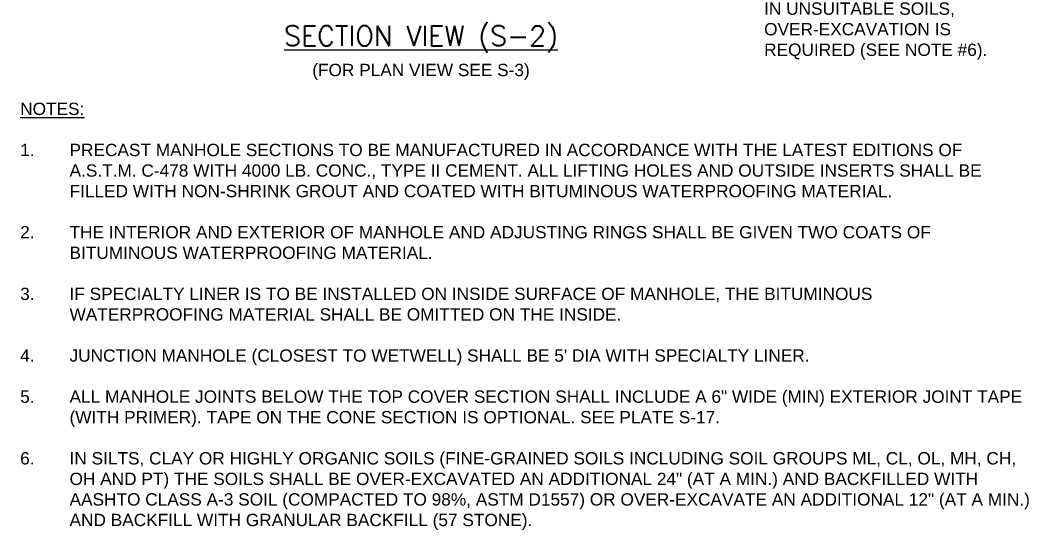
# Paper-space layout 'WS DET' of a CAD drawing. Header units: feet, sheet in inches. Extents: x -12.2 to 22.7, y -7.4 to 15.4.
# Drawn here: x -4.661 to -0.288, y 9.006 to 11.217 of the extents above; entities that cross this region are included whole.
import ezdxf
from ezdxf.enums import TextEntityAlignment as Align

# ---------------------------------------------------------------- set-up
doc = ezdxf.new("R2010")
doc.units = ezdxf.units.FT
doc.header["$MEASUREMENT"] = 0
doc.layers.add('DT-TEXT', color=2, linetype='Continuous')
doc.styles.add('1L100', font='arial.ttf', dxfattribs={"height": 0.1})
doc.styles.add('ROMANS', font='ROMANS.shx', dxfattribs={"height": 6})

psp = doc.layouts.new('WS DET')

# ---------------------------------------------------------------- texts
at = {"layer": 'DT-TEXT'}
for s, height, style, p in [('%%USECTION VIEW (S-2)', 0.0857783, 'ROMANS', (-2.92304, 11.14287)), ('(FOR PLAN VIEW SEE S-3)', 0.053508, '1L100', (-2.92304, 10.99431))]:
    psp.add_text(s, height=height, dxfattribs=dict(at, style=style)).set_placement(p, align=Align.MIDDLE)
at = {"layer": 'DT-TEXT', "attachment_point": 1, "style": '1L100'}
for s, insert, char_height, width in [('IN UNSUITABLE SOILS, OVER-EXCAVATION IS REQUIRED (SEE NOTE #6).', (-1.43556, 11.29389), 0.053508, 1.0964298), ('\\pt0.21403,0.42806,0.6421;{\\LNOTES:\\P}\\P\\pi-0.21403,l0.21403;1.^IPRECAST MANHOLE SECTIONS TO BE MANUFACTURED IN ACCORDANCE WITH THE LATEST EDITIONS OF A.S.T.M. C-478 WITH 4000 LB. CONC., TYPE II CEMENT. ALL LIFTING HOLES AND OUTSIDE INSERTS SHALL BE FILLED WITH NON-SHRINK GROUT AND COATED WITH BITUMINOUS WATERPROOFING MATERIAL.\\P\\pi0,l0;\\P\\pi-0.21403,l0.21403;2.^ITHE INTERIOR AND EXTERIOR OF MANHOLE AND ADJUSTING RINGS SHALL BE GIVEN TWO COATS OF BITUMINOUS WATERPROOFING MATERIAL.\\P\\pi0,l0;\\P\\pi-0.21403,l0.21403;3.^IIF SPECIALTY LINER IS TO BE INSTALLED ON INSIDE SURFACE OF MANHOLE, THE BITUMINOUS WATERPROOFING MATERIAL SHALL BE OMITTED ON THE INSIDE.\\P\\pi0,l0;\\P\\pi-0.21403,l0.21403;4.^IJUNCTION MANHOLE (CLOSEST TO WETWELL) SHALL BE 5\' DIA WITH SPECIALTY LINER.\\P\\pi0,l0;\\P\\pi-0.21403,l0.21403;5.^IALL MANHOLE JOINTS BELOW THE TOP COVER SECTION SHALL INCLUDE A 6" WIDE (MIN) EXTERIOR JOINT TAPE (WITH PRIMER). TAPE ON THE CONE SECTION IS OPTIONAL. SEE PLATE S-17.\\P\\pi0,l0;\\P\\pi-0.21403,l0.21403;6.^IIN SILTS, CLAY OR HIGHLY ORGANIC SOILS (FINE-GRAINED SOILS INCLUDING SOIL GROUPS ML, CL, OL, MH, CH, OH AND PT) THE SOILS SHALL BE OVER-EXCAVATED AN ADDITIONAL 24" (AT A MIN.) AND BACKFILLED WITH AASHTO CLASS A-3 SOIL (COMPACTED TO 98%, ASTM D1557) OR OVER-EXCAVATE AN ADDITIONAL 12" (AT A MIN.) AND BACKFILL WITH GRANULAR BACKFILL (57 STONE).', (-4.66061, 10.85909), 0.05350797, 4.3698809)]:
    psp.add_mtext(s, dxfattribs=dict(at, insert=insert, char_height=char_height, width=width))

doc.saveas('drawing.dxf')
